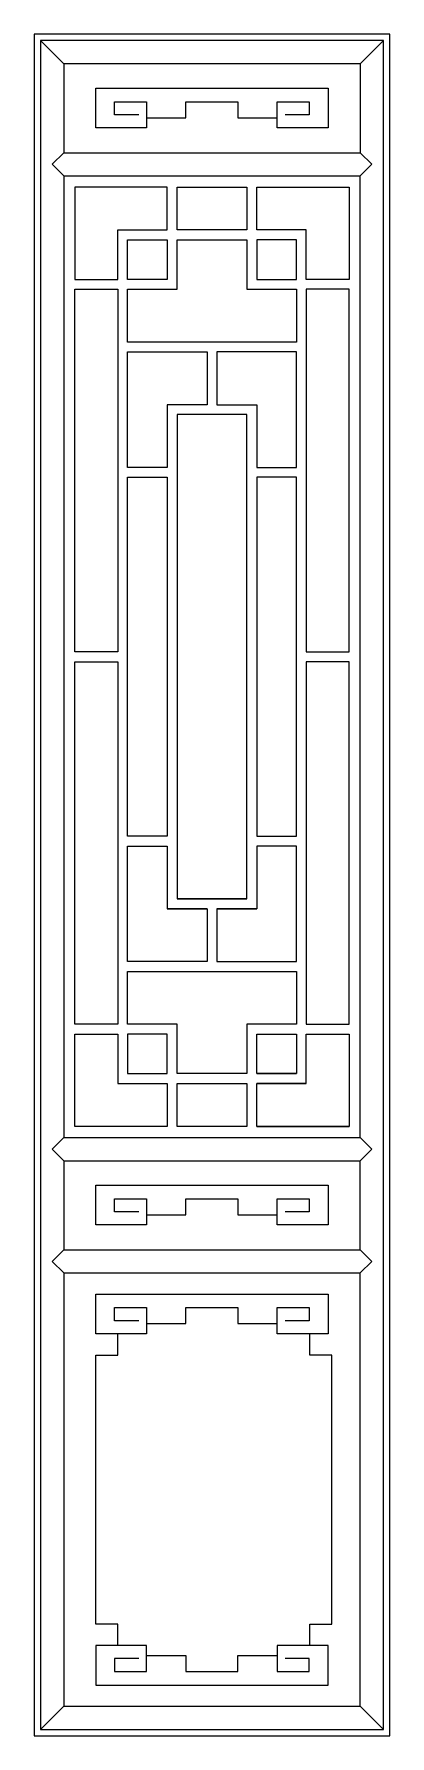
# Model space of a CAD drawing. Header units: metres. Extents: x 0 to 540, y 0 to 2580.
import ezdxf

# ---------------------------------------------------------------- set-up
doc = ezdxf.new("R2010")
doc.units = ezdxf.units.M
for name, color, linetype in [('3', 3, 'Continuous'), ('4', 4, 'Continuous'), ('7', 7, 'Continuous')]:
    doc.layers.add(name, color=color, linetype=linetype)

msp = doc.modelspace()

# ---------------------------------------------------------------- linework, layer by layer
at = {"layer": '3'}
for p, q in [((10, 2570), (45, 2535)), ((495, 2535), (530, 2570)), ((45, 2400), (27.5, 2382.5)), ((495, 2400), (512.5, 2382.5)), ((27.5, 2382.5), (45, 2365)), ((495, 2365), (512.5, 2382.5)), ((202, 2283), (202, 2348)), ((217, 2283), (217, 2348)), ((323, 2348), (323, 2283)), ((338, 2283), (338, 2348)), ((127, 2283), (202, 2283)), ((127, 2208), (127, 2283)), ((323, 2283), (217, 2283)), ((413, 2283), (338, 2283)), ((413, 2208), (413, 2283)), ((62, 2208), (127, 2208)), ((62, 2193), (127, 2193)), ((127, 2193), (127, 1643.5)), ((478, 2208), (413, 2208)), ((413, 2193), (413, 1643.5)), ((478, 2193), (413, 2193)), ((127, 1643.5), (62, 1643.5)), ((62, 1628.5), (127, 1628.5)), ((127, 1643.5), (127, 1643.5)), ((127, 1628.5), (127, 1079)), ((413, 1643.5), (478, 1643.5)), ((413, 1628.5), (413, 1079)), ((478, 1628.5), (413, 1628.5)), ((127, 1079), (62, 1079)), ((62, 1064), (127, 1064)), ((127, 1064), (127, 989)), ((413, 1079), (478, 1079)), ((413, 989), (413, 1064)), ((413, 1064), (478, 1064)), ((127, 989), (202, 989)), ((202, 989), (202, 924)), ((217, 989), (323, 989)), ((217, 924), (217, 989)), ((323, 989), (323, 924)), ((338, 924), (338, 989)), ((413, 989), (338, 989)), ((338, 989), (413, 989)), ((27.5, 889.5), (45, 907)), ((495, 907), (512.5, 889.5)), ((45, 872), (27.5, 889.5)), ((495, 872), (512.5, 889.5)), ((27.5, 719.5), (45, 737)), ((495, 737), (512.5, 719.5)), ((45, 702), (27.5, 719.5)), ((495, 702), (512.5, 719.5)), ((10, 10), (45, 45)), ((495, 45), (530, 10))]:
    msp.add_line(p, q, dxfattribs=at)
for points in [[(10, 10), (530, 10), (530, 2570), (10, 2570)], [(142, 2193), (217, 2193), (217, 2268), (323, 2268), (323, 2193), (398, 2193), (398, 2113), (142, 2113)], [(142, 2268), (202, 2268), (202, 2208), (142, 2208)], [(338, 2208), (398, 2208), (398, 2268), (338, 2268)], [(202, 1923), (142, 1923), (142, 2098), (262.5, 2098), (262.5, 2018), (202, 2018)], [(277.5, 2018), (338, 2018), (338, 1923), (398, 1923), (398, 2098), (277.5, 2098)], [(142, 1908), (202, 1908), (202, 1364), (142, 1364)], [(338, 1364), (398, 1364), (398, 1908), (338, 1908)], [(217, 1079), (142, 1079), (142, 1159), (398, 1159), (398, 1079), (323, 1079), (323, 1004), (217, 1004)], [(202, 1004), (202, 1064), (142, 1064), (142, 1004)]]:
    msp.add_lwpolyline(points, close=True, dxfattribs=at)
for points in [[(158.83, 2457.46), (121.96, 2457.46), (121.96, 2477.3), (170.88, 2477.3), (170.88, 2437.63), (93.6, 2437.63), (93.6, 2497.84), (445.99, 2497.84), (445.99, 2437.63), (368.7, 2437.63), (368.7, 2477.3), (417.63, 2477.3), (417.63, 2457.46), (380.76, 2457.46)], [(170.88, 2453.21), (230.44, 2453.21), (230.44, 2477.3), (309.15, 2477.3), (309.15, 2453.21), (368.7, 2453.21)], [(323, 1269), (217, 1269), (323, 1269), (323, 2003), (217, 2003), (217, 1269)], [(262.5, 1254), (202, 1254), (262.5, 1254), (262.5, 1174), (142, 1174), (142, 1349), (202, 1349), (202, 1254)], [(277.5, 1254), (338, 1254), (277.5, 1254), (277.5, 1174), (398, 1174), (398, 1349), (338, 1349), (338, 1254)], [(338, 1004), (398, 1004), (338, 1004), (338, 1064), (398, 1064), (398, 1004)], [(158.83, 794.46), (121.96, 794.46), (121.96, 814.3), (170.88, 814.3), (170.88, 774.63), (93.6, 774.63), (93.6, 834.84), (445.99, 834.84), (445.99, 774.63), (368.7, 774.63), (368.7, 814.3), (417.63, 814.3), (417.63, 794.46), (380.76, 794.46)], [(170.88, 790.21), (230.44, 790.21), (230.44, 814.3), (309.15, 814.3), (309.15, 790.21), (368.7, 790.21)], [(158.83, 629.46), (121.96, 629.46), (121.96, 649.3), (170.88, 649.3), (170.88, 609.63), (93.6, 609.63), (93.6, 669.84), (445.99, 669.84), (445.99, 609.63), (368.7, 609.63), (368.7, 649.3), (417.63, 649.3), (417.63, 629.46), (380.76, 629.46)], [(170.88, 625.21), (230.44, 625.21), (230.44, 649.3), (309.15, 649.3), (309.15, 625.21), (368.7, 625.21)], [(127.02, 137.37), (127.02, 169.68), (93.58, 169.68), (93.58, 577.32), (127.02, 577.32), (127.02, 609.63)], [(418.48, 137.37), (418.48, 169.68), (451.92, 169.68), (451.92, 577.32), (418.48, 577.32), (418.48, 609.63)], [(158.83, 117.54), (121.96, 117.54), (121.96, 97.7), (170.88, 97.7), (170.88, 137.37), (93.6, 137.37), (93.6, 77.16), (445.99, 77.16), (445.99, 137.37), (368.7, 137.37), (368.7, 97.7), (417.63, 97.7), (417.63, 117.54), (380.76, 117.54)], [(170.88, 121.79), (230.44, 121.79), (230.44, 97.7), (309.15, 97.7), (309.15, 121.79), (368.7, 121.79)]]:
    msp.add_lwpolyline(points, dxfattribs=at)
at = {"layer": '4'}
msp.add_lwpolyline([(0, 0), (540, 0), (540, 2580), (0, 2580)], close=True, dxfattribs=at)
at = {"layer": '7'}
for p, q in [((45, 2535), (45, 2400)), ((495, 2535), (45, 2535)), ((495, 2535), (495, 2400)), ((45, 2400), (495, 2400)), ((45, 2365), (45, 907)), ((45, 2365), (495, 2365)), ((62, 2348), (62, 2208)), ((202, 2348), (62, 2348)), ((217, 2348), (323, 2348)), ((338, 2348), (478, 2348)), ((478, 2348), (478, 2208)), ((495, 907), (495, 2365)), ((62, 1643.5), (62, 2193)), ((478, 1643.5), (478, 2193)), ((62, 1079), (62, 1628.5)), ((478, 1079), (478, 1628.5)), ((62, 924), (62, 1064)), ((478, 1064), (478, 924)), ((45, 907), (495, 907)), ((62, 924), (62, 924)), ((202, 924), (62, 924)), ((323, 924), (217, 924)), ((478, 924), (338, 924)), ((338, 924), (478, 924)), ((45, 872), (45, 737)), ((45, 872), (495, 872)), ((495, 737), (495, 872)), ((45, 737), (495, 737)), ((45, 702), (45, 45)), ((45, 702), (495, 702)), ((495, 45), (495, 702)), ((45, 45), (495, 45))]:
    msp.add_line(p, q, dxfattribs=at)

doc.saveas('drawing.dxf')
